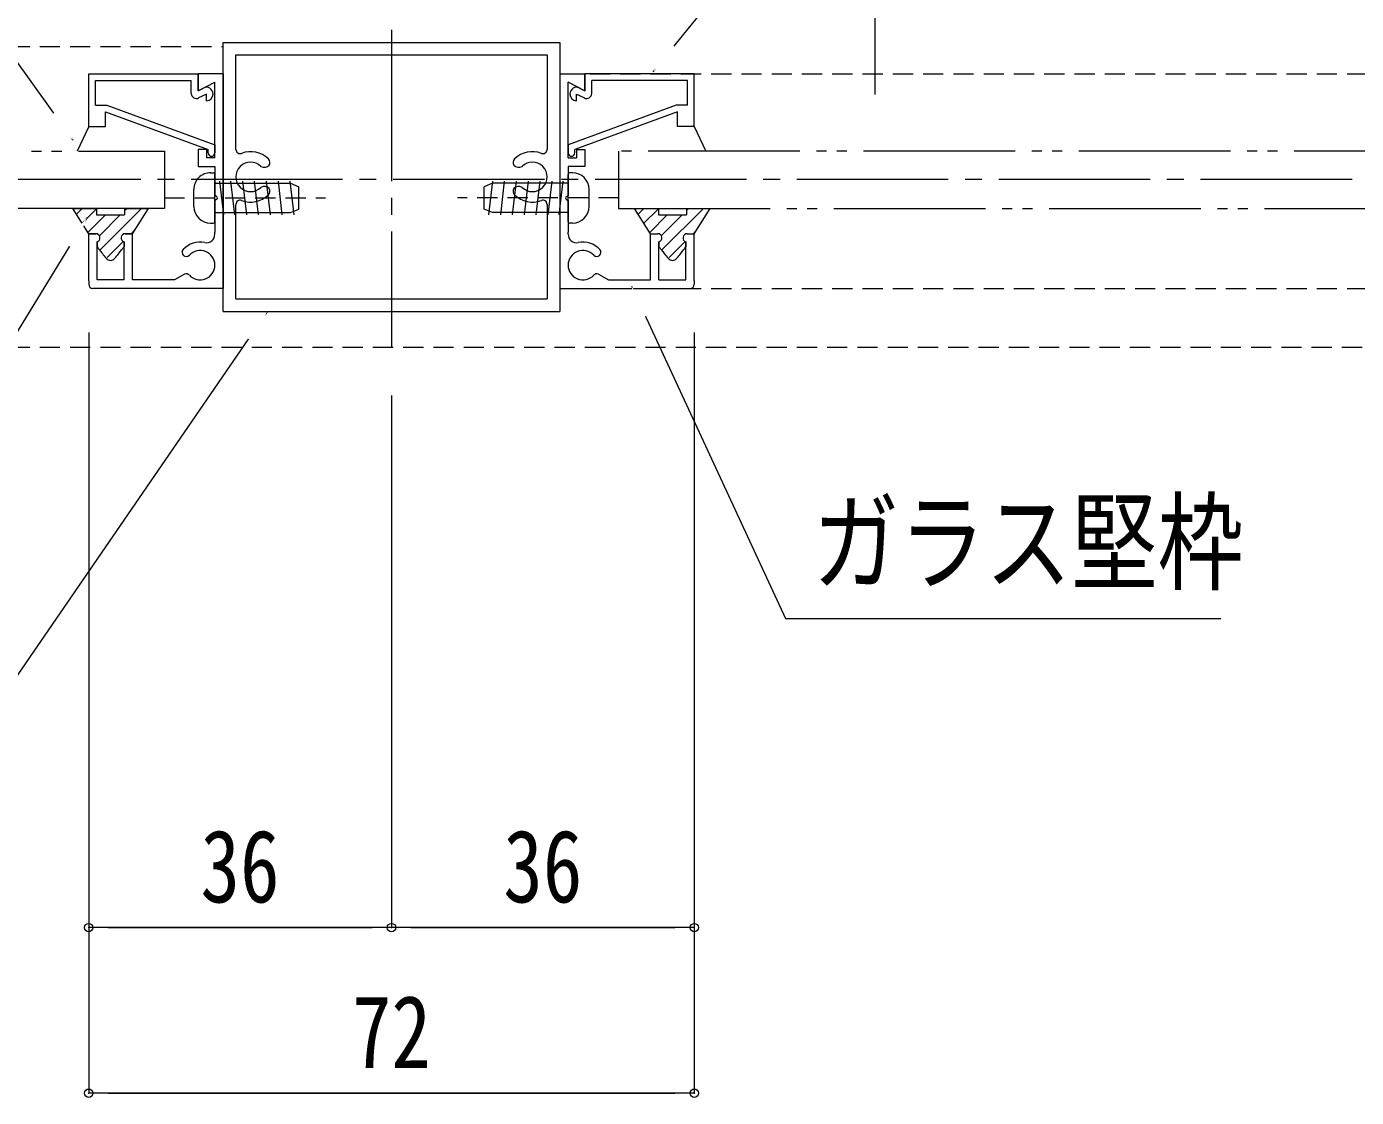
# Model space of a CAD drawing. Units: millimetres at full size; details may follow other scales. Extents: x -3475 to 3471, y -1129 to 1133.
# Drawn here: x 2427.7 to 2743.9, y -742.5 to -487.8 of the extents above; entities that cross this region are included whole.
import ezdxf
from ezdxf.enums import TextEntityAlignment as Align

# ---------------------------------------------------------------- set-up
doc = ezdxf.new("R2010")
doc.units = ezdxf.units.MM
doc.header["$LTSCALE"] = 4
doc.header["$PDMODE"] = 32
doc.header["$PDSIZE"] = 2
for name, pattern in [('CHAIN2', [12, 9, -1, 1, -1]), ('DASHED1', [1.8, 1.2, -0.6]), ('DOUBLE_CHAIN2', [12.8, 9, -1, 0.6, -0.6, 0.6, -1])]:
    doc.linetypes.add(name, pattern=pattern)
for name, color, linetype, lineweight in [('0-0_0', 7, 'Continuous', 9), ('0-1_1手摺寸法', 3, 'Continuous', 9), ('0-3_2A', 1, 'DOUBLE_CHAIN2', 9), ('0-5_2躯体隠れ', 6, 'DASHED1', 9), ('0-6_2躯体線', 4, 'Continuous', 5), ('0-7_3中心線', 2, 'CHAIN2', 9), ('0-8_41ｱﾙﾐ', 6, 'Continuous', 9), ('0-E_CYAN', 4, 'Continuous', 5), ('1-1_MOJI', 4, 'Continuous', 5), ('1-4_アンカー', 4, 'Continuous', 5)]:
    doc.layers.add(name, color=color, linetype=linetype, lineweight=lineweight)
doc.styles.add('ＭＳ ゴシック', font='')
doc.styles.get('ＭＳ ゴシック').set_extended_font_data('MS Gothic')

msp = doc.modelspace()

# ---------------------------------------------------------------- linework, layer by layer
at = {"layer": '0-0_0'}
for points in [[(2576.632, -498.577), (2635.413, -426.361), (2740.342, -426.361)], [(2438.74, -514.827), (2380.762, -433.826), (2274.678, -433.826)], [(2441.975, -533.327), (2395.144, -609.803), (2272.623, -609.803)], [(2571.492, -549.577), (2608.13, -628.598), (2711.645, -628.598)], [(2484.854, -555.577), (2410.394, -663.923), (2266.62, -663.923)]]:
    msp.add_lwpolyline(points, dxfattribs=at)
at = {"layer": '0-1_1手摺寸法'}
for p, q in [((2442.44, -560.577), (2442.44, -702.115)), ((2442.44, -560.577), (2442.44, -741.498)), ((2586.44, -560.577), (2586.44, -702.115)), ((2586.44, -560.577), (2586.44, -741.498)), ((2514.44, -575.577), (2514.44, -702.115)), ((2514.44, -575.577), (2514.44, -702.115)), ((2514.44, -702.115), (2442.44, -702.115)), ((2447.04, -702.115), (2509.84, -702.115)), ((2586.44, -702.115), (2514.44, -702.115)), ((2519.04, -702.115), (2581.84, -702.115)), ((2586.44, -741.498), (2442.44, -741.498)), ((2447.04, -741.498), (2581.84, -741.498))]:
    msp.add_line(p, q, dxfattribs=at)
for p in [(2442.44, -702.115), (2514.44, -702.115), (2586.44, -702.115), (2442.44, -741.498), (2586.44, -741.498)]:
    msp.add_point(p, dxfattribs=at)
at = {"layer": '0-3_2A'}
msp.add_lwpolyline([(2337.616, -517.477), (2460.44, -517.477), (2460.44, -531.077), (2337.616, -531.077)], dxfattribs=at)
msp.add_lwpolyline([(2568.44, -531.077), (3174.696, -531.077), (3174.696, -517.477), (2568.44, -517.477)], close=True, dxfattribs=at)
at = {"layer": '0-5_2躯体隠れ'}
for p, q in [((2351.616, -492.577), (2474.44, -492.577)), ((2554.44, -499.077), (3194.44, -499.077)), ((2554.44, -550.077), (3194.44, -550.077)), ((2351.616, -564.077), (3274.44, -564.077))]:
    msp.add_line(p, q, dxfattribs=at)
at = {"layer": '0-6_2躯体線'}
msp.add_line((2629.44, -503.958), (2629.44, -459.444), dxfattribs=at)
at = {"layer": '0-7_3中心線'}
for p, q in [((2514.44, -104.56), (2514.44, -564.077)), ((2418.826, -524.077), (3274.44, -524.077))]:
    msp.add_line(p, q, dxfattribs=at)
at = {"layer": '0-8_41ｱﾙﾐ'}
for p, q in [((2474.44, -555.577), (2474.44, -491.577)), ((2474.44, -491.577), (2554.44, -491.577)), ((2554.44, -491.577), (2554.44, -555.577)), ((2477.44, -517.039), (2477.44, -494.577)), ((2477.44, -494.577), (2551.44, -494.577)), ((2551.44, -494.577), (2551.44, -517.039)), ((2442.44, -499.077), (2468.44, -499.077)), ((2442.44, -511.577), (2442.44, -499.077)), ((2468.44, -499.077), (2468.44, -503.077)), ((2474.44, -499.077), (2468.44, -499.077)), ((2468.44, -503.077), (2468.44, -499.077)), ((2474.44, -499.077), (2474.44, -550.077)), ((2554.44, -499.077), (2554.44, -550.077)), ((2554.44, -499.077), (2560.44, -499.077)), ((2560.44, -499.077), (2560.44, -503.077)), ((2560.44, -503.077), (2560.44, -499.077)), ((2586.44, -499.077), (2560.44, -499.077)), ((2586.44, -511.577), (2586.44, -499.077)), ((2444.04, -500.677), (2466.84, -500.677)), ((2444.04, -506.477), (2444.04, -500.677)), ((2466.84, -503.724), (2466.84, -500.677)), ((2468.44, -503.077), (2472.44, -501.077)), ((2469.725, -502.435), (2468.44, -503.077)), ((2472.44, -519.077), (2472.44, -501.077)), ((2556.44, -519.077), (2556.44, -501.077)), ((2560.44, -503.077), (2556.44, -501.077)), ((2559.156, -502.435), (2560.44, -503.077)), ((2584.84, -500.677), (2562.04, -500.677)), ((2562.04, -503.724), (2562.04, -500.677)), ((2584.84, -506.477), (2584.84, -500.677)), ((2470.44, -503.866), (2468.577, -504.798)), ((2470.44, -505.466), (2470.44, -503.866)), ((2558.44, -503.866), (2560.304, -504.798)), ((2558.44, -505.466), (2558.44, -503.866)), ((2444.04, -506.477), (2446.726, -506.477)), ((2446.44, -508.077), (2470.84, -517.077)), ((2446.44, -511.577), (2446.44, -508.077)), ((2446.726, -506.477), (2472.44, -515.962)), ((2582.154, -506.477), (2556.44, -515.962)), ((2582.44, -508.077), (2558.04, -517.077)), ((2584.84, -506.477), (2582.154, -506.477)), ((2582.44, -511.577), (2582.44, -508.077)), ((2442.44, -511.577), (2446.44, -511.577)), ((2586.44, -511.577), (2582.44, -511.577)), ((2468.44, -517.077), (2468.44, -521.077)), ((2470.44, -517.077), (2468.44, -517.077)), ((2470.44, -517.077), (2470.44, -519.077)), ((2470.84, -517.877), (2470.84, -517.077)), ((2472.44, -515.962), (2472.44, -517.877)), ((2556.44, -515.962), (2556.44, -517.877)), ((2558.04, -517.877), (2558.04, -517.077)), ((2558.44, -517.077), (2558.44, -519.077)), ((2558.44, -517.077), (2560.44, -517.077)), ((2560.44, -517.077), (2560.44, -521.077)), ((2468.44, -521.077), (2472.44, -521.077)), ((2472.44, -519.077), (2470.44, -519.077)), ((2472.44, -521.077), (2472.44, -527.977)), ((2556.44, -519.077), (2558.44, -519.077)), ((2560.44, -521.077), (2556.44, -521.077)), ((2556.44, -521.077), (2556.44, -527.977)), ((2472.44, -524.077), (2472.44, -527.977)), ((2556.44, -524.077), (2556.44, -527.977)), ((2472.854, -528.239), (2472.44, -527.977)), ((2556.026, -528.239), (2556.44, -527.977)), ((2472.854, -528.915), (2472.44, -529.177)), ((2472.44, -529.177), (2472.44, -536.728)), ((2472.44, -529.177), (2472.44, -536.728)), ((2477.44, -552.577), (2477.44, -530.115)), ((2551.44, -530.115), (2551.44, -552.577)), ((2556.026, -528.915), (2556.44, -529.177)), ((2556.44, -529.177), (2556.44, -536.728)), ((2556.44, -529.177), (2556.44, -536.728)), ((2442.44, -548.32), (2442.44, -537.077)), ((2444.14, -537.077), (2442.44, -537.077)), ((2452.84, -537.077), (2451.14, -537.077)), ((2452.84, -548.077), (2452.84, -537.077)), ((2472.44, -537.228), (2472.44, -536.728)), ((2556.44, -537.228), (2556.44, -536.728)), ((2576.04, -548.077), (2576.04, -537.077)), ((2576.04, -537.077), (2577.74, -537.077)), ((2584.74, -537.077), (2586.44, -537.077)), ((2586.44, -548.32), (2586.44, -537.077)), ((2444.44, -548.077), (2444.44, -539.031)), ((2450.84, -548.077), (2450.84, -539.031)), ((2578.04, -548.077), (2578.04, -539.031)), ((2584.44, -548.077), (2584.44, -539.031)), ((2465.236, -546.716), (2462.878, -548.077)), ((2563.645, -546.716), (2566.002, -548.077)), ((2442.44, -548.32), (2442.44, -549.077)), ((2472.44, -550.077), (2443.44, -550.077)), ((2474.44, -550.077), (2443.44, -550.077)), ((2450.84, -548.077), (2444.44, -548.077)), ((2461.476, -548.077), (2452.84, -548.077)), ((2462.878, -548.077), (2452.84, -548.077)), ((2554.44, -550.077), (2585.44, -550.077)), ((2556.44, -550.077), (2585.44, -550.077)), ((2566.002, -548.077), (2576.04, -548.077)), ((2567.404, -548.077), (2576.04, -548.077)), ((2578.04, -548.077), (2584.44, -548.077)), ((2586.44, -548.32), (2586.44, -549.077)), ((2477.44, -552.577), (2551.44, -552.577)), ((2474.44, -555.577), (2554.44, -555.577))]:
    msp.add_line(p, q, dxfattribs=at)
for centre, radius, start, end in [((2470.44, -503.866), 1.6, 0, 116.565), ((2558.44, -503.866), 1.6, 63.435, 180), ((2468.04, -503.724), 1.2, 180, 296.565), ((2470.44, -503.866), 1.6, 270, 0), ((2558.44, -503.866), 1.6, 180, 270), ((2560.84, -503.724), 1.2, 243.435, 0), ((2471.64, -517.877), 0.8, 180, 0), ((2478.44, -517.039), 1, 180, 290.925), ((2480.94, -523.577), 6, 45.258, 110.925), ((2547.94, -523.577), 6, 69.075, 134.742), ((2550.44, -517.039), 1, 249.075, 0), ((2557.24, -517.877), 0.8, 180, 0), ((2480.94, -523.577), 3.5, 45.258, 314.742), ((2484.184, -519.542), 1.735, 243.335, 313.825), ((2484.284, -520.203), 1.25, 331.81, 45.258), ((2544.597, -520.203), 1.25, 134.742, 208.19), ((2544.696, -519.542), 1.735, 226.175, 296.665), ((2547.94, -523.577), 3.5, 225.258, 134.742), ((2480.94, -523.577), 6, 249.075, 314.742), ((2484.184, -527.612), 1.735, 46.173, 116.667), ((2484.284, -526.951), 1.25, 314.742, 28.19), ((2544.597, -526.951), 1.25, 151.81, 225.258), ((2544.696, -527.612), 1.735, 63.333, 133.827), ((2547.94, -523.577), 6, 225.258, 290.925), ((2472.64, -528.577), 0.4, 302.334, 57.666), ((2478.44, -530.115), 1, 69.075, 180), ((2550.44, -530.115), 1, 0, 110.925), ((2556.24, -528.577), 0.4, 122.334, 237.666), ((2444.14, -538.077), 1, 287.458, 90), ((2451.14, -538.077), 1, 90, 252.542), ((2470.44, -537.228), 2, 258.463, 0), ((2558.44, -537.228), 2, 180, 281.537), ((2577.74, -538.077), 1, 287.458, 90), ((2584.74, -538.077), 1, 90, 252.542), ((2468.94, -544.577), 5.5, 78.463, 137.241), ((2559.94, -544.577), 5.5, 42.759, 101.537), ((2465.642, -541.516), 1, 137.682, 316.801), ((2468.94, -544.577), 3.5, 222.759, 137.241), ((2559.94, -544.577), 3.5, 42.759, 317.241), ((2563.239, -541.516), 1, 223.199, 42.318), ((2465.636, -547.632), 1, 42.759, 113.621), ((2563.244, -547.632), 1, 66.379, 137.241), ((2443.44, -549.077), 1, 180, 270), ((2585.44, -549.077), 1, 270, 0)]:
    msp.add_arc(centre, radius, start, end, dxfattribs=at)
at = {"layer": '0-E_CYAN'}
for p, q in [((2442.44, -511.577), (2439.728, -517.477)), ((2586.44, -511.577), (2589.152, -517.477))]:
    msp.add_line(p, q, dxfattribs=at)
at = {"layer": '1-1_MOJI'}
for p, q in [((2471.44, -522.577), (2472.04, -522.577)), ((2472.44, -534.177), (2472.44, -522.977)), ((2474.566, -532.577), (2473.627, -524.577)), ((2474.566, -532.577), (2473.627, -524.577)), ((2477.2, -532.577), (2476.262, -524.577)), ((2477.2, -532.577), (2476.262, -524.577)), ((2480.02, -532.577), (2479.081, -524.577)), ((2480.02, -532.577), (2479.081, -524.577)), ((2482.839, -532.577), (2481.9, -524.577)), ((2482.839, -532.577), (2481.9, -524.577)), ((2485.658, -532.577), (2484.72, -524.577)), ((2485.658, -532.577), (2484.72, -524.577)), ((2488.477, -532.577), (2487.539, -524.577)), ((2488.477, -532.577), (2487.539, -524.577)), ((2491.296, -532.577), (2490.358, -524.577)), ((2491.296, -532.577), (2490.358, -524.577)), ((2537.584, -532.577), (2538.523, -524.577)), ((2537.584, -532.577), (2538.523, -524.577)), ((2540.404, -532.577), (2541.342, -524.577)), ((2540.404, -532.577), (2541.342, -524.577)), ((2543.223, -532.577), (2544.161, -524.577)), ((2543.223, -532.577), (2544.161, -524.577)), ((2546.042, -532.577), (2546.98, -524.577)), ((2546.042, -532.577), (2546.98, -524.577)), ((2548.861, -532.577), (2549.8, -524.577)), ((2548.861, -532.577), (2549.8, -524.577)), ((2551.68, -532.577), (2552.619, -524.577)), ((2551.68, -532.577), (2552.619, -524.577)), ((2554.315, -532.577), (2555.253, -524.577)), ((2554.315, -532.577), (2555.253, -524.577)), ((2556.44, -534.177), (2556.44, -522.977)), ((2557.44, -522.577), (2556.84, -522.577)), ((2467.44, -530.577), (2467.44, -526.577)), ((2472.44, -525.077), (2490.44, -525.077)), ((2490.44, -525.077), (2492.44, -525.906)), ((2492.44, -531.248), (2492.44, -525.906)), ((2538.44, -525.077), (2536.44, -525.906)), ((2536.44, -531.248), (2536.44, -525.906)), ((2556.44, -525.077), (2538.44, -525.077)), ((2561.44, -530.577), (2561.44, -526.577)), ((2472.44, -532.077), (2490.44, -532.077)), ((2490.44, -532.077), (2492.44, -531.248)), ((2538.44, -532.077), (2536.44, -531.248)), ((2556.44, -532.077), (2538.44, -532.077)), ((2471.44, -534.577), (2472.04, -534.577)), ((2557.44, -534.577), (2556.84, -534.577))]:
    msp.add_line(p, q, dxfattribs=at)
at = {"layer": '1-1_MOJI', "color": 3, "linetype": 'DASHED1', "lineweight": 9}
for p, q in [((2460.455, -528.577), (2498.762, -528.577)), ((2568.426, -528.577), (2530.118, -528.577))]:
    msp.add_line(p, q, dxfattribs=at)
at = {"layer": '1-1_MOJI'}
for centre, radius, start, end in [((2471.44, -526.577), 4, 89.99999, 179.99999), ((2472.04, -522.977), 0.4, 359.99999, 89.99999), ((2556.84, -522.977), 0.4, 90, 180), ((2557.44, -526.577), 4, 0, 90), ((2471.44, -530.577), 4, 179.99999, 269.99999), ((2557.44, -530.577), 4, 270, 0), ((2472.04, -534.177), 0.4, 269.99999, 359.99999), ((2556.84, -534.177), 0.4, 180, 270)]:
    msp.add_arc(centre, radius, start, end, dxfattribs=at)
at = {"layer": '1-4_アンカー'}
for p, q in [((2438.64, -531.077), (2444.316, -531.077)), ((2442.44, -537.077), (2438.64, -531.077)), ((2439.503, -532.439), (2440.865, -531.077)), ((2440.874, -534.604), (2444.316, -531.162)), ((2444.316, -531.077), (2444.316, -532.612)), ((2445.053, -541.03), (2455.007, -531.077)), ((2450.965, -531.584), (2451.471, -531.077)), ((2450.965, -531.077), (2456.64, -531.077)), ((2450.965, -531.077), (2450.965, -532.612)), ((2572.24, -531.077), (2577.916, -531.077)), ((2576.04, -537.077), (2572.24, -531.077)), ((2573.103, -532.439), (2574.465, -531.077)), ((2574.474, -534.604), (2577.916, -531.162)), ((2577.916, -531.077), (2577.916, -532.612)), ((2578.653, -541.03), (2588.607, -531.077)), ((2584.565, -531.584), (2585.071, -531.077)), ((2584.565, -531.077), (2590.24, -531.077)), ((2584.565, -531.077), (2584.565, -532.612)), ((2442.245, -536.768), (2446.4, -532.612)), ((2444.316, -532.612), (2450.965, -532.612)), ((2444.99, -537.558), (2449.936, -532.612)), ((2575.845, -536.768), (2580, -532.612)), ((2577.916, -532.612), (2584.565, -532.612)), ((2578.59, -537.558), (2583.536, -532.612)), ((2442.44, -537.077), (2444.14, -537.077)), ((2452.542, -537.077), (2453.355, -536.264)), ((2576.04, -537.077), (2577.74, -537.077)), ((2586.142, -537.077), (2586.955, -536.264)), ((2444.44, -539.031), (2444.44, -540.208)), ((2446.864, -542.756), (2450.664, -538.956)), ((2450.84, -539.031), (2450.84, -540.208)), ((2578.04, -539.031), (2578.04, -540.208)), ((2580.464, -542.756), (2584.264, -538.956)), ((2584.44, -539.031), (2584.44, -540.208))]:
    msp.add_line(p, q, dxfattribs=at)
for points in [[(2451.14, -537.077), (2452.84, -537.077), (2456.64, -531.077)], [(2584.74, -537.077), (2586.44, -537.077), (2590.24, -531.077)], [(2444.44, -540.208), (2444.618, -540.438), (2444.693, -540.535), (2444.785, -540.654), (2444.893, -540.794), (2445.018, -540.956), (2445.16, -541.139), (2445.318, -541.344), (2445.493, -541.571), (2445.685, -541.819), (2445.893, -542.086), (2446.115, -542.362), (2446.35, -542.632), (2446.596, -542.883), (2446.85, -543.102), (2447.11, -543.275), (2447.374, -543.388), (2447.64, -543.429), (2447.906, -543.388), (2448.171, -543.275), (2448.431, -543.102), (2448.685, -542.883), (2448.93, -542.632), (2449.165, -542.362), (2449.388, -542.086), (2449.596, -541.819), (2449.788, -541.571), (2449.962, -541.344), (2450.121, -541.139), (2450.262, -540.956), (2450.388, -540.794), (2450.496, -540.654), (2450.588, -540.535), (2450.84, -540.208)], [(2578.04, -540.208), (2578.218, -540.438), (2578.293, -540.535), (2578.385, -540.654), (2578.493, -540.794), (2578.618, -540.956), (2578.76, -541.139), (2578.918, -541.344), (2579.093, -541.571), (2579.285, -541.819), (2579.493, -542.086), (2579.715, -542.362), (2579.95, -542.632), (2580.196, -542.883), (2580.45, -543.102), (2580.71, -543.275), (2580.974, -543.388), (2581.24, -543.429), (2581.506, -543.388), (2581.771, -543.275), (2582.031, -543.102), (2582.285, -542.883), (2582.53, -542.632), (2582.765, -542.362), (2582.988, -542.086), (2583.196, -541.819), (2583.388, -541.571), (2583.562, -541.344), (2583.721, -541.139), (2583.862, -540.956), (2583.988, -540.794), (2584.096, -540.654), (2584.188, -540.535), (2584.44, -540.208)]]:
    msp.add_lwpolyline(points, dxfattribs=at)
for centre, start, end in [((2444.14, -538.077), 287.458, 90), ((2451.14, -538.077), 90, 252.542), ((2577.74, -538.077), 287.458, 90), ((2584.74, -538.077), 90, 252.542)]:
    msp.add_arc(centre, 1, start, end, dxfattribs=at)

# ---------------------------------------------------------------- texts
at = {"layer": '0-0_0', "style": 'ＭＳ ゴシック', "width": 0.8}
msp.add_text('ガラス堅枠', height=18.77, dxfattribs=at).set_placement((2614.635, -625.456), align=Align.BOTTOM_LEFT)
at = {"layer": '0-1_1手摺寸法', "color": 7, "style": 'ＭＳ ゴシック', "width": 0.8}
for s, p in [('36', (2469.02, -701.296)), ('36', (2541.02, -701.296)), ('72', (2505.02, -740.679))]:
    msp.add_text(s, height=17.27, dxfattribs=at).set_placement(p, align=Align.BOTTOM_LEFT)

# ---------------------------------------------------------------- next in the draw order: wipeouts: each hides what was drawn before it
for points in [[(2580.528, -491.59), (2582.683, -493.344), (2576.632, -498.577), (2576.632, -498.577)], [(2433.025, -509.229), (2435.284, -507.612), (2438.74, -514.827), (2438.74, -514.827)], [(2439.046, -540.771), (2436.676, -539.32), (2441.975, -533.327), (2441.975, -533.327)], [(2576.067, -556.14), (2573.546, -557.309), (2571.492, -549.577), (2571.492, -549.577)], [(2481.537, -562.857), (2479.248, -561.283), (2484.854, -555.577), (2484.854, -555.577)]]:
    msp.add_wipeout(points)

doc.saveas('drawing.dxf')
